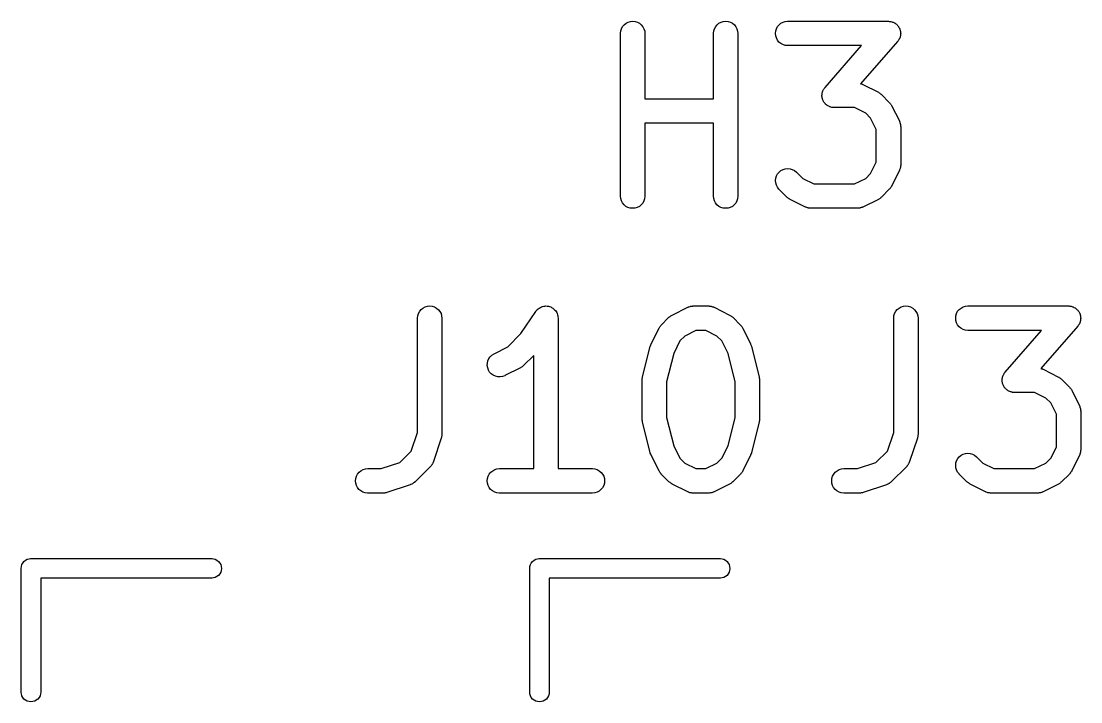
# Model space of a CAD drawing. Extents: x 116.8 to 159.2, y -137.5 to -92.6.
# Drawn here: x 152.33 to 158.84, y -107.41 to -103.23 of the extents above; entities that cross this region are included whole.
import ezdxf

# ---------------------------------------------------------------- set-up
doc = ezdxf.new("R2010")
doc.units = 0
doc.layers.add('BLACK', color=7, linetype='CONTINUOUS')

msp = doc.modelspace()

# ---------------------------------------------------------------- linework, layer by layer
at = {"layer": 'BLACK', "linetype": 'CONTINUOUS'}
for p, q in [((156.015, -103.287), (156.019, -103.273)), ((156.019, -103.273), (156.026, -103.26)), ((156.026, -103.26), (156.036, -103.249)), ((156.036, -103.249), (156.047, -103.24)), ((156.047, -103.24), (156.06, -103.233)), ((156.06, -103.233), (156.074, -103.229)), ((156.074, -103.229), (156.089, -103.227)), ((156.089, -103.227), (156.103, -103.229)), ((156.103, -103.229), (156.117, -103.233)), ((156.117, -103.233), (156.13, -103.24)), ((156.13, -103.24), (156.141, -103.25)), ((156.141, -103.25), (156.151, -103.261)), ((156.151, -103.261), (156.157, -103.274)), ((156.157, -103.274), (156.162, -103.288)), ((156.586, -103.287), (156.591, -103.273)), ((156.591, -103.273), (156.598, -103.26)), ((156.598, -103.26), (156.607, -103.249)), ((156.607, -103.249), (156.618, -103.24)), ((156.618, -103.24), (156.631, -103.233)), ((156.631, -103.233), (156.645, -103.229)), ((156.645, -103.229), (156.66, -103.227)), ((156.66, -103.227), (156.675, -103.229)), ((156.675, -103.229), (156.689, -103.233)), ((156.689, -103.233), (156.701, -103.24)), ((156.701, -103.24), (156.713, -103.25)), ((156.713, -103.25), (156.722, -103.261)), ((156.722, -103.261), (156.729, -103.274)), ((156.729, -103.274), (156.733, -103.288)), ((156.967, -103.287), (156.971, -103.273)), ((156.971, -103.273), (156.978, -103.26)), ((156.978, -103.26), (156.988, -103.249)), ((156.988, -103.249), (156.999, -103.24)), ((156.999, -103.24), (157.012, -103.233)), ((157.012, -103.233), (157.026, -103.229)), ((157.026, -103.229), (157.04, -103.227)), ((157.04, -103.227), (157.66, -103.227)), ((157.66, -103.227), (157.661, -103.227)), ((157.661, -103.227), (157.665, -103.228)), ((157.665, -103.228), (157.67, -103.228)), ((157.67, -103.228), (157.673, -103.229)), ((157.673, -103.229), (157.675, -103.229)), ((157.675, -103.229), (157.68, -103.23)), ((157.68, -103.23), (157.684, -103.232)), ((157.684, -103.232), (157.687, -103.233)), ((157.687, -103.233), (157.689, -103.233)), ((157.689, -103.233), (157.693, -103.236)), ((157.693, -103.236), (157.697, -103.238)), ((157.697, -103.238), (157.7, -103.239)), ((157.7, -103.239), (157.702, -103.24)), ((157.702, -103.24), (157.705, -103.244)), ((157.705, -103.244), (157.709, -103.246)), ((157.709, -103.246), (157.711, -103.248)), ((157.711, -103.248), (157.713, -103.25)), ((157.713, -103.25), (157.716, -103.254)), ((157.716, -103.254), (157.719, -103.257)), ((157.719, -103.257), (157.721, -103.259)), ((157.721, -103.259), (157.722, -103.261)), ((157.722, -103.261), (157.724, -103.265)), ((157.724, -103.265), (157.727, -103.269)), ((157.727, -103.269), (157.728, -103.272)), ((157.728, -103.272), (157.729, -103.274)), ((157.729, -103.274), (157.73, -103.279)), ((157.73, -103.279), (157.732, -103.283)), ((156.013, -103.301), (156.015, -103.287)), ((156.013, -103.302), (156.013, -103.301)), ((156.013, -104.302), (156.013, -103.302)), ((156.162, -103.288), (156.163, -103.302)), ((156.163, -103.302), (156.163, -103.704)), ((156.585, -103.301), (156.586, -103.287)), ((156.585, -103.302), (156.585, -103.301)), ((156.585, -103.704), (156.585, -103.302)), ((156.733, -103.288), (156.735, -103.302)), ((156.735, -103.302), (156.735, -104.302)), ((156.965, -103.302), (156.967, -103.287)), ((156.967, -103.316), (156.965, -103.302)), ((156.971, -103.33), (156.967, -103.316)), ((156.978, -103.343), (156.971, -103.33)), ((156.987, -103.355), (156.978, -103.343)), ((157.722, -103.344), (157.719, -103.348)), ((157.723, -103.342), (157.722, -103.344)), ((157.724, -103.34), (157.723, -103.342)), ((157.726, -103.336), (157.724, -103.34)), ((157.729, -103.331), (157.726, -103.336)), ((157.731, -103.327), (157.729, -103.329)), ((157.729, -103.329), (157.729, -103.331)), ((157.732, -103.322), (157.731, -103.327)), ((157.732, -103.283), (157.732, -103.286)), ((157.732, -103.286), (157.733, -103.288)), ((157.733, -103.317), (157.732, -103.322)), ((157.733, -103.288), (157.734, -103.293)), ((157.734, -103.312), (157.733, -103.315)), ((157.733, -103.315), (157.733, -103.317)), ((157.734, -103.293), (157.734, -103.298)), ((157.734, -103.298), (157.734, -103.3)), ((157.734, -103.3), (157.735, -103.303)), ((157.735, -103.303), (157.734, -103.308)), ((157.734, -103.308), (157.734, -103.312)), ((156.998, -103.364), (156.987, -103.355)), ((157.011, -103.371), (156.998, -103.364)), ((157.025, -103.376), (157.011, -103.371)), ((157.039, -103.377), (157.025, -103.376)), ((157.04, -103.377), (157.039, -103.377)), ((157.494, -103.377), (157.04, -103.377)), ((157.27, -103.634), (157.494, -103.377)), ((157.716, -103.352), (157.489, -103.611)), ((157.719, -103.348), (157.716, -103.352)), ((157.252, -103.671), (157.253, -103.668)), ((157.252, -103.673), (157.252, -103.671)), ((157.253, -103.668), (157.254, -103.664)), ((157.254, -103.664), (157.255, -103.659)), ((157.255, -103.659), (157.256, -103.657)), ((157.256, -103.657), (157.257, -103.654)), ((157.257, -103.654), (157.259, -103.65)), ((157.259, -103.65), (157.261, -103.646)), ((157.261, -103.646), (157.263, -103.644)), ((157.263, -103.644), (157.264, -103.641)), ((157.264, -103.641), (157.267, -103.638)), ((157.267, -103.638), (157.27, -103.634)), ((157.489, -103.611), (157.494, -103.613)), ((157.494, -103.613), (157.499, -103.614)), ((157.499, -103.614), (157.501, -103.615)), ((157.501, -103.615), (157.503, -103.616)), ((157.503, -103.616), (157.598, -103.664)), ((157.598, -103.664), (157.599, -103.664)), ((157.599, -103.664), (157.602, -103.667)), ((157.602, -103.667), (157.606, -103.669)), ((157.606, -103.669), (157.608, -103.671)), ((157.608, -103.671), (157.611, -103.672)), ((156.163, -103.704), (156.585, -103.704)), ((157.251, -103.683), (157.252, -103.678)), ((157.251, -103.685), (157.251, -103.683)), ((157.251, -103.688), (157.251, -103.685)), ((157.252, -103.693), (157.251, -103.688)), ((157.252, -103.678), (157.252, -103.673)), ((157.253, -103.697), (157.252, -103.693)), ((157.253, -103.7), (157.253, -103.697)), ((157.254, -103.703), (157.253, -103.7)), ((157.255, -103.707), (157.254, -103.703)), ((157.257, -103.711), (157.255, -103.707)), ((157.258, -103.714), (157.257, -103.711)), ((157.259, -103.716), (157.258, -103.714)), ((157.261, -103.72), (157.259, -103.716)), ((157.263, -103.724), (157.261, -103.72)), ((157.265, -103.726), (157.263, -103.724)), ((157.266, -103.729), (157.265, -103.726)), ((157.27, -103.732), (157.266, -103.729)), ((157.273, -103.736), (157.27, -103.732)), ((157.275, -103.737), (157.273, -103.736)), ((157.611, -103.672), (157.614, -103.675)), ((157.614, -103.675), (157.617, -103.678)), ((157.617, -103.678), (157.665, -103.726)), ((157.665, -103.726), (157.666, -103.726)), ((157.666, -103.726), (157.668, -103.73)), ((157.668, -103.73), (157.671, -103.733)), ((157.671, -103.733), (157.673, -103.735)), ((157.673, -103.735), (157.675, -103.738)), ((157.276, -103.739), (157.275, -103.737)), ((157.28, -103.742), (157.276, -103.739)), ((157.284, -103.745), (157.28, -103.742)), ((157.286, -103.746), (157.284, -103.745)), ((157.288, -103.748), (157.286, -103.746)), ((157.293, -103.75), (157.288, -103.748)), ((157.297, -103.752), (157.293, -103.75)), ((157.299, -103.753), (157.297, -103.752)), ((157.302, -103.754), (157.299, -103.753)), ((157.306, -103.755), (157.302, -103.754)), ((157.311, -103.757), (157.306, -103.755)), ((157.313, -103.757), (157.311, -103.757)), ((157.316, -103.758), (157.313, -103.757)), ((157.32, -103.758), (157.316, -103.758)), ((157.325, -103.758), (157.32, -103.758)), ((157.326, -103.758), (157.325, -103.758)), ((157.451, -103.758), (157.326, -103.758)), ((157.52, -103.793), (157.451, -103.758)), ((157.55, -103.823), (157.52, -103.793)), ((157.675, -103.738), (157.677, -103.741)), ((157.677, -103.741), (157.679, -103.745)), ((157.679, -103.745), (157.727, -103.84)), ((156.585, -103.854), (156.163, -103.854)), ((156.163, -103.854), (156.163, -104.302)), ((156.585, -104.302), (156.585, -103.854)), ((157.585, -103.892), (157.55, -103.823)), ((157.727, -103.84), (157.727, -103.841)), ((157.727, -103.841), (157.728, -103.843)), ((157.728, -103.843), (157.729, -103.845)), ((157.729, -103.845), (157.73, -103.85)), ((157.73, -103.85), (157.732, -103.855)), ((157.732, -103.855), (157.732, -103.857)), ((157.732, -103.857), (157.733, -103.859)), ((157.733, -103.859), (157.734, -103.864)), ((157.734, -103.864), (157.734, -103.869)), ((157.585, -104.094), (157.585, -103.892)), ((157.734, -103.869), (157.734, -103.872)), ((157.734, -103.872), (157.735, -103.874)), ((157.735, -103.874), (157.735, -104.112)), ((157.55, -104.163), (157.585, -104.094)), ((157.734, -104.117), (157.733, -104.122)), ((157.733, -104.122), (157.733, -104.127)), ((157.735, -104.113), (157.734, -104.115)), ((157.734, -104.115), (157.734, -104.117)), ((157.735, -104.112), (157.735, -104.113)), ((156.965, -104.206), (156.967, -104.192)), ((156.967, -104.192), (156.971, -104.178)), ((156.971, -104.178), (156.978, -104.165)), ((156.978, -104.165), (156.988, -104.154)), ((156.988, -104.154), (156.999, -104.145)), ((156.999, -104.145), (157.012, -104.138)), ((157.012, -104.138), (157.026, -104.134)), ((157.026, -104.134), (157.041, -104.132)), ((157.041, -104.132), (157.055, -104.134)), ((157.055, -104.134), (157.069, -104.138)), ((157.069, -104.138), (157.082, -104.145)), ((157.082, -104.145), (157.094, -104.154)), ((157.094, -104.154), (157.133, -104.193)), ((157.52, -104.193), (157.55, -104.163)), ((157.727, -104.145), (157.679, -104.241)), ((157.728, -104.141), (157.727, -104.143)), ((157.727, -104.143), (157.727, -104.145)), ((157.73, -104.137), (157.728, -104.141)), ((157.732, -104.132), (157.73, -104.137)), ((157.733, -104.127), (157.732, -104.13)), ((157.732, -104.13), (157.732, -104.132)), ((156.967, -104.221), (156.965, -104.206)), ((156.971, -104.235), (156.967, -104.221)), ((156.978, -104.248), (156.971, -104.235)), ((156.987, -104.259), (156.978, -104.248)), ((157.133, -104.193), (157.201, -104.227)), ((157.201, -104.227), (157.451, -104.227)), ((157.451, -104.227), (157.52, -104.193)), ((157.668, -104.257), (157.665, -104.26)), ((157.671, -104.254), (157.668, -104.257)), ((157.672, -104.251), (157.671, -104.254)), ((157.674, -104.249), (157.672, -104.251)), ((157.676, -104.245), (157.674, -104.249)), ((157.679, -104.242), (157.676, -104.245)), ((157.679, -104.241), (157.679, -104.242)), ((156.015, -104.317), (156.013, -104.302)), ((156.019, -104.331), (156.015, -104.317)), ((156.161, -104.318), (156.157, -104.332)), ((156.163, -104.303), (156.161, -104.318)), ((156.163, -104.302), (156.163, -104.303)), ((156.586, -104.317), (156.585, -104.302)), ((156.59, -104.331), (156.586, -104.317)), ((156.733, -104.318), (156.728, -104.332)), ((156.735, -104.303), (156.733, -104.318)), ((156.735, -104.302), (156.735, -104.303)), ((156.987, -104.26), (156.987, -104.259)), ((157.035, -104.308), (156.987, -104.26)), ((157.038, -104.31), (157.035, -104.308)), ((157.041, -104.313), (157.038, -104.31)), ((157.044, -104.315), (157.041, -104.313)), ((157.046, -104.317), (157.044, -104.315)), ((157.05, -104.319), (157.046, -104.317)), ((157.054, -104.321), (157.05, -104.319)), ((157.055, -104.322), (157.054, -104.321)), ((157.15, -104.369), (157.055, -104.322)), ((157.598, -104.322), (157.503, -104.369)), ((157.601, -104.32), (157.598, -104.322)), ((157.605, -104.318), (157.601, -104.32)), ((157.608, -104.316), (157.605, -104.318)), ((157.61, -104.314), (157.608, -104.316)), ((157.613, -104.311), (157.61, -104.314)), ((157.617, -104.309), (157.613, -104.311)), ((157.665, -104.26), (157.617, -104.308)), ((157.617, -104.308), (157.617, -104.309)), ((156.026, -104.344), (156.019, -104.331)), ((156.035, -104.355), (156.026, -104.344)), ((156.046, -104.365), (156.035, -104.355)), ((156.059, -104.372), (156.046, -104.365)), ((156.073, -104.376), (156.059, -104.372)), ((156.088, -104.377), (156.073, -104.376)), ((156.102, -104.376), (156.088, -104.377)), ((156.116, -104.372), (156.102, -104.376)), ((156.129, -104.365), (156.116, -104.372)), ((156.141, -104.356), (156.129, -104.365)), ((156.15, -104.345), (156.141, -104.356)), ((156.157, -104.332), (156.15, -104.345)), ((156.597, -104.344), (156.59, -104.331)), ((156.606, -104.355), (156.597, -104.344)), ((156.618, -104.365), (156.606, -104.355)), ((156.63, -104.372), (156.618, -104.365)), ((156.644, -104.376), (156.63, -104.372)), ((156.659, -104.377), (156.644, -104.376)), ((156.674, -104.376), (156.659, -104.377)), ((156.688, -104.372), (156.674, -104.376)), ((156.701, -104.365), (156.688, -104.372)), ((156.712, -104.356), (156.701, -104.365)), ((156.721, -104.345), (156.712, -104.356)), ((156.728, -104.332), (156.721, -104.345)), ((157.152, -104.37), (157.15, -104.369)), ((157.154, -104.371), (157.152, -104.37)), ((157.159, -104.373), (157.154, -104.371)), ((157.163, -104.375), (157.159, -104.373)), ((157.166, -104.375), (157.163, -104.375)), ((157.168, -104.376), (157.166, -104.375)), ((157.173, -104.376), (157.168, -104.376)), ((157.178, -104.377), (157.173, -104.376)), ((157.18, -104.377), (157.178, -104.377)), ((157.182, -104.377), (157.18, -104.377)), ((157.183, -104.377), (157.182, -104.377)), ((157.469, -104.377), (157.183, -104.377)), ((157.471, -104.377), (157.469, -104.377)), ((157.473, -104.377), (157.471, -104.377)), ((157.479, -104.376), (157.473, -104.377)), ((157.484, -104.376), (157.479, -104.376)), ((157.486, -104.375), (157.484, -104.376)), ((157.488, -104.375), (157.486, -104.375)), ((157.493, -104.373), (157.488, -104.375)), ((157.498, -104.372), (157.493, -104.373)), ((157.5, -104.371), (157.498, -104.372)), ((157.502, -104.37), (157.5, -104.371)), ((157.503, -104.369), (157.502, -104.37)), ((154.765, -105.051), (154.767, -105.037)), ((154.767, -105.037), (154.772, -105.023)), ((154.772, -105.023), (154.779, -105.01)), ((154.779, -105.01), (154.788, -104.999)), ((154.788, -104.999), (154.799, -104.99)), ((154.799, -104.99), (154.812, -104.983)), ((154.812, -104.983), (154.826, -104.979)), ((154.826, -104.979), (154.841, -104.977)), ((154.841, -104.977), (154.856, -104.979)), ((154.856, -104.979), (154.87, -104.983)), ((154.87, -104.983), (154.882, -104.99)), ((154.882, -104.99), (154.894, -105)), ((154.894, -105), (154.903, -105.011)), ((154.903, -105.011), (154.91, -105.024)), ((154.91, -105.024), (154.914, -105.038)), ((154.914, -105.038), (154.915, -105.052)), ((155.401, -105.147), (155.492, -105.011)), ((155.492, -105.011), (155.493, -105.01)), ((155.493, -105.01), (155.498, -105.004)), ((155.493, -105.01), (155.493, -105.01)), ((155.493, -105.01), (155.493, -105.01)), ((155.493, -105.01), (155.493, -105.01)), ((155.498, -105.004), (155.502, -104.999)), ((155.502, -104.999), (155.508, -104.994)), ((155.502, -104.999), (155.502, -104.999)), ((155.502, -104.999), (155.502, -104.999)), ((155.508, -104.994), (155.514, -104.99)), ((155.514, -104.99), (155.521, -104.986)), ((155.514, -104.99), (155.514, -104.99)), ((155.514, -104.99), (155.514, -104.99)), ((155.521, -104.986), (155.527, -104.983)), ((155.527, -104.983), (155.534, -104.981)), ((155.527, -104.983), (155.527, -104.983)), ((155.527, -104.983), (155.527, -104.983)), ((155.534, -104.981), (155.541, -104.979)), ((155.541, -104.979), (155.548, -104.978)), ((155.541, -104.979), (155.541, -104.979)), ((155.541, -104.979), (155.541, -104.979)), ((155.548, -104.978), (155.555, -104.977)), ((155.555, -104.977), (155.555, -104.977)), ((155.555, -104.977), (155.563, -104.978)), ((155.555, -104.977), (155.555, -104.977)), ((155.563, -104.978), (155.57, -104.979)), ((155.57, -104.979), (155.57, -104.979)), ((155.57, -104.979), (155.57, -104.979)), ((155.57, -104.979), (155.577, -104.981)), ((155.577, -104.981), (155.584, -104.983)), ((155.584, -104.983), (155.584, -104.983)), ((155.584, -104.983), (155.584, -104.983)), ((155.584, -104.983), (155.59, -104.987)), ((155.59, -104.987), (155.597, -104.99)), ((155.597, -104.99), (155.597, -104.99)), ((155.597, -104.99), (155.597, -104.99)), ((155.597, -104.99), (155.602, -104.995)), ((155.602, -104.995), (155.608, -105)), ((155.608, -105), (155.608, -105)), ((155.608, -105), (155.608, -105)), ((155.608, -105), (155.613, -105.006)), ((155.613, -105.006), (155.617, -105.011)), ((155.617, -105.011), (155.617, -105.011)), ((155.617, -105.011), (155.617, -105.011)), ((155.617, -105.011), (155.621, -105.018)), ((155.621, -105.018), (155.624, -105.024)), ((155.624, -105.024), (155.624, -105.024)), ((155.624, -105.024), (155.624, -105.024)), ((155.624, -105.024), (155.626, -105.031)), ((155.626, -105.031), (155.628, -105.038)), ((155.628, -105.038), (155.628, -105.038)), ((155.628, -105.038), (155.628, -105.038)), ((155.628, -105.038), (155.629, -105.045)), ((156.321, -105.039), (156.323, -105.037)), ((156.323, -105.037), (156.327, -105.035)), ((156.327, -105.035), (156.331, -105.033)), ((156.331, -105.033), (156.426, -104.985)), ((156.426, -104.985), (156.427, -104.985)), ((156.427, -104.985), (156.429, -104.984)), ((156.429, -104.984), (156.431, -104.983)), ((156.431, -104.983), (156.436, -104.982)), ((156.436, -104.982), (156.441, -104.98)), ((156.441, -104.98), (156.443, -104.979)), ((156.443, -104.979), (156.445, -104.979)), ((156.445, -104.979), (156.45, -104.978)), ((156.45, -104.978), (156.455, -104.978)), ((156.455, -104.978), (156.457, -104.978)), ((156.457, -104.978), (156.46, -104.977)), ((156.46, -104.977), (156.555, -104.977)), ((156.555, -104.977), (156.556, -104.977)), ((156.556, -104.977), (156.558, -104.978)), ((156.558, -104.978), (156.56, -104.978)), ((156.56, -104.978), (156.565, -104.978)), ((156.565, -104.978), (156.57, -104.979)), ((156.57, -104.979), (156.572, -104.98)), ((156.572, -104.98), (156.575, -104.98)), ((156.575, -104.98), (156.579, -104.982)), ((156.579, -104.982), (156.584, -104.983)), ((156.584, -104.983), (156.586, -104.985)), ((156.586, -104.985), (156.588, -104.985)), ((156.588, -104.985), (156.684, -105.033)), ((156.684, -105.033), (156.684, -105.033)), ((156.684, -105.033), (156.688, -105.036)), ((156.688, -105.036), (156.692, -105.038)), ((156.692, -105.038), (156.694, -105.04)), ((157.692, -105.051), (157.693, -105.037)), ((157.693, -105.037), (157.698, -105.023)), ((157.698, -105.023), (157.705, -105.01)), ((157.705, -105.01), (157.714, -104.999)), ((157.714, -104.999), (157.726, -104.99)), ((157.726, -104.99), (157.739, -104.983)), ((157.739, -104.983), (157.753, -104.979)), ((157.753, -104.979), (157.767, -104.977)), ((157.767, -104.977), (157.782, -104.979)), ((157.782, -104.979), (157.796, -104.983)), ((157.796, -104.983), (157.809, -104.99)), ((157.809, -104.99), (157.82, -105)), ((157.82, -105), (157.829, -105.011)), ((157.829, -105.011), (157.836, -105.024)), ((157.836, -105.024), (157.84, -105.038)), ((157.84, -105.038), (157.842, -105.052)), ((158.073, -105.052), (158.074, -105.037)), ((158.074, -105.037), (158.078, -105.023)), ((158.078, -105.023), (158.085, -105.01)), ((158.085, -105.01), (158.095, -104.999)), ((158.095, -104.999), (158.106, -104.99)), ((158.106, -104.99), (158.119, -104.983)), ((158.119, -104.983), (158.133, -104.979)), ((158.133, -104.979), (158.148, -104.977)), ((158.148, -104.977), (158.767, -104.977)), ((158.767, -104.977), (158.768, -104.977)), ((158.768, -104.977), (158.772, -104.978)), ((158.772, -104.978), (158.777, -104.978)), ((158.777, -104.978), (158.78, -104.979)), ((158.78, -104.979), (158.782, -104.979)), ((158.782, -104.979), (158.787, -104.98)), ((158.787, -104.98), (158.791, -104.982)), ((158.791, -104.982), (158.794, -104.983)), ((158.794, -104.983), (158.796, -104.983)), ((158.796, -104.983), (158.8, -104.986)), ((158.8, -104.986), (158.805, -104.988)), ((158.805, -104.988), (158.807, -104.989)), ((158.807, -104.989), (158.809, -104.99)), ((158.809, -104.99), (158.813, -104.994)), ((158.813, -104.994), (158.816, -104.996)), ((158.816, -104.996), (158.818, -104.998)), ((158.818, -104.998), (158.82, -105)), ((158.82, -105), (158.823, -105.004)), ((158.823, -105.004), (158.826, -105.007)), ((158.826, -105.007), (158.828, -105.009)), ((158.828, -105.009), (158.829, -105.011)), ((158.829, -105.011), (158.832, -105.015)), ((158.832, -105.015), (158.834, -105.019)), ((158.834, -105.019), (158.835, -105.022)), ((158.835, -105.022), (158.836, -105.024)), ((158.836, -105.024), (158.838, -105.029)), ((158.838, -105.029), (158.839, -105.033)), ((158.839, -105.033), (158.84, -105.036)), ((158.84, -105.036), (158.84, -105.038)), ((158.84, -105.038), (158.841, -105.043)), ((154.765, -105.052), (154.765, -105.051)), ((154.765, -105.754), (154.765, -105.052)), ((154.915, -105.052), (154.915, -105.767)), ((155.629, -105.045), (155.63, -105.052)), ((155.63, -105.052), (155.63, -105.977)), ((156.254, -105.106), (156.256, -105.103)), ((156.256, -105.103), (156.258, -105.101)), ((156.258, -105.101), (156.261, -105.098)), ((156.261, -105.098), (156.264, -105.095)), ((156.264, -105.095), (156.311, -105.047)), ((156.311, -105.047), (156.312, -105.046)), ((156.312, -105.046), (156.315, -105.044)), ((156.315, -105.044), (156.318, -105.041)), ((156.318, -105.041), (156.321, -105.039)), ((156.694, -105.04), (156.697, -105.041)), ((156.697, -105.041), (156.7, -105.044)), ((156.7, -105.044), (156.703, -105.047)), ((156.703, -105.047), (156.751, -105.095)), ((156.751, -105.095), (156.751, -105.095)), ((156.751, -105.095), (156.754, -105.099)), ((156.754, -105.099), (156.757, -105.102)), ((156.757, -105.102), (156.759, -105.104)), ((157.692, -105.052), (157.692, -105.051)), ((157.692, -105.754), (157.692, -105.052)), ((157.842, -105.052), (157.842, -105.767)), ((158.074, -105.066), (158.073, -105.052)), ((158.078, -105.08), (158.074, -105.066)), ((158.085, -105.093), (158.078, -105.08)), ((158.094, -105.105), (158.085, -105.093)), ((158.823, -105.102), (158.596, -105.361)), ((158.826, -105.098), (158.823, -105.102)), ((158.829, -105.094), (158.826, -105.098)), ((158.83, -105.092), (158.829, -105.094)), ((158.832, -105.09), (158.83, -105.092)), ((158.834, -105.086), (158.832, -105.09)), ((158.836, -105.081), (158.834, -105.086)), ((158.837, -105.079), (158.836, -105.081)), ((158.838, -105.077), (158.837, -105.079)), ((158.839, -105.072), (158.838, -105.077)), ((158.84, -105.067), (158.839, -105.072)), ((158.841, -105.062), (158.84, -105.065)), ((158.84, -105.065), (158.84, -105.067)), ((158.841, -105.043), (158.842, -105.048)), ((158.842, -105.048), (158.841, -105.05)), ((158.841, -105.05), (158.842, -105.053)), ((158.842, -105.053), (158.841, -105.058)), ((158.841, -105.058), (158.841, -105.062)), ((155.32, -105.229), (155.401, -105.147)), ((156.202, -105.209), (156.25, -105.114)), ((156.25, -105.113), (156.252, -105.11)), ((156.25, -105.114), (156.25, -105.113)), ((156.252, -105.11), (156.254, -105.106)), ((156.409, -105.162), (156.378, -105.192)), ((156.477, -105.127), (156.409, -105.162)), ((156.537, -105.127), (156.477, -105.127)), ((156.606, -105.162), (156.537, -105.127)), ((156.636, -105.192), (156.606, -105.162)), ((156.759, -105.104), (156.761, -105.107)), ((156.761, -105.107), (156.762, -105.111)), ((156.762, -105.111), (156.765, -105.114)), ((156.765, -105.114), (156.812, -105.209)), ((158.105, -105.114), (158.094, -105.105)), ((158.118, -105.121), (158.105, -105.114)), ((158.132, -105.126), (158.118, -105.121)), ((158.147, -105.127), (158.132, -105.126)), ((158.148, -105.127), (158.147, -105.127)), ((158.601, -105.127), (158.148, -105.127)), ((158.377, -105.384), (158.601, -105.127)), ((155.236, -105.271), (155.32, -105.229)), ((156.149, -105.415), (156.196, -105.225)), ((156.196, -105.225), (156.197, -105.224)), ((156.197, -105.223), (156.199, -105.216)), ((156.197, -105.224), (156.197, -105.223)), ((156.197, -105.223), (156.197, -105.223)), ((156.199, -105.216), (156.202, -105.21)), ((156.202, -105.21), (156.202, -105.209)), ((156.202, -105.21), (156.202, -105.21)), ((156.378, -105.192), (156.34, -105.269)), ((156.674, -105.269), (156.636, -105.192)), ((156.812, -105.209), (156.813, -105.21)), ((156.813, -105.21), (156.813, -105.211)), ((156.813, -105.211), (156.813, -105.211)), ((156.813, -105.211), (156.815, -105.217)), ((156.815, -105.217), (156.818, -105.224)), ((156.818, -105.224), (156.818, -105.224)), ((156.818, -105.224), (156.818, -105.225)), ((156.818, -105.225), (156.866, -105.415)), ((155.204, -105.301), (155.212, -105.289)), ((155.212, -105.289), (155.223, -105.279)), ((155.223, -105.279), (155.236, -105.271)), ((155.48, -105.281), (155.417, -105.344)), ((155.48, -105.977), (155.48, -105.281)), ((156.34, -105.269), (156.296, -105.443)), ((156.718, -105.443), (156.674, -105.269)), ((155.194, -105.343), (155.195, -105.328)), ((155.197, -105.357), (155.194, -105.343)), ((155.195, -105.328), (155.198, -105.314)), ((155.202, -105.371), (155.197, -105.357)), ((155.198, -105.314), (155.204, -105.301)), ((155.398, -105.358), (155.303, -105.405)), ((155.401, -105.355), (155.398, -105.358)), ((155.405, -105.353), (155.401, -105.355)), ((155.408, -105.351), (155.405, -105.353)), ((155.41, -105.35), (155.408, -105.351)), ((155.413, -105.347), (155.41, -105.35)), ((155.417, -105.344), (155.413, -105.347)), ((155.417, -105.344), (155.417, -105.344)), ((158.596, -105.361), (158.601, -105.363)), ((158.601, -105.363), (158.606, -105.364)), ((158.606, -105.364), (158.608, -105.365)), ((155.209, -105.384), (155.202, -105.371)), ((155.219, -105.394), (155.209, -105.384)), ((155.231, -105.403), (155.219, -105.394)), ((155.245, -105.409), (155.231, -105.403)), ((155.259, -105.412), (155.245, -105.409)), ((155.273, -105.413), (155.259, -105.412)), ((155.288, -105.411), (155.273, -105.413)), ((155.302, -105.406), (155.288, -105.411)), ((155.303, -105.405), (155.302, -105.406)), ((156.147, -105.424), (156.148, -105.418)), ((156.147, -105.43), (156.147, -105.424)), ((156.148, -105.416), (156.149, -105.415)), ((156.148, -105.418), (156.148, -105.416)), ((156.866, -105.415), (156.866, -105.416)), ((156.866, -105.416), (156.866, -105.417)), ((156.866, -105.417), (156.866, -105.419)), ((156.866, -105.419), (156.867, -105.425)), ((156.867, -105.425), (156.868, -105.431)), ((158.358, -105.433), (158.359, -105.428)), ((158.359, -105.423), (158.36, -105.421)), ((158.359, -105.428), (158.359, -105.423)), ((158.36, -105.418), (158.361, -105.414)), ((158.36, -105.421), (158.36, -105.418)), ((158.361, -105.414), (158.362, -105.409)), ((158.362, -105.409), (158.363, -105.407)), ((158.363, -105.407), (158.364, -105.404)), ((158.364, -105.404), (158.366, -105.4)), ((158.366, -105.4), (158.368, -105.396)), ((158.368, -105.396), (158.37, -105.394)), ((158.37, -105.394), (158.371, -105.391)), ((158.371, -105.391), (158.374, -105.388)), ((158.374, -105.388), (158.377, -105.384)), ((158.608, -105.365), (158.61, -105.366)), ((158.61, -105.366), (158.705, -105.414)), ((158.705, -105.414), (158.706, -105.414)), ((158.706, -105.414), (158.709, -105.417)), ((158.709, -105.417), (158.713, -105.419)), ((158.713, -105.419), (158.716, -105.421)), ((158.716, -105.421), (158.718, -105.422)), ((158.718, -105.422), (158.721, -105.425)), ((158.721, -105.425), (158.724, -105.428)), ((158.724, -105.428), (158.772, -105.476)), ((156.146, -105.432), (156.147, -105.431)), ((156.146, -105.433), (156.146, -105.432)), ((156.146, -105.671), (156.146, -105.433)), ((156.147, -105.431), (156.147, -105.43)), ((156.296, -105.443), (156.296, -105.662)), ((156.718, -105.662), (156.718, -105.443)), ((156.868, -105.431), (156.868, -105.432)), ((156.868, -105.432), (156.868, -105.433)), ((156.868, -105.433), (156.868, -105.671)), ((158.359, -105.435), (158.358, -105.433)), ((158.358, -105.438), (158.359, -105.435)), ((158.359, -105.443), (158.358, -105.438)), ((158.36, -105.447), (158.359, -105.443)), ((158.36, -105.45), (158.36, -105.447)), ((158.361, -105.453), (158.36, -105.45)), ((158.362, -105.457), (158.361, -105.453)), ((158.364, -105.461), (158.362, -105.457)), ((158.365, -105.464), (158.364, -105.461)), ((158.366, -105.466), (158.365, -105.464)), ((158.368, -105.47), (158.366, -105.466)), ((158.371, -105.474), (158.368, -105.47)), ((158.372, -105.476), (158.371, -105.474)), ((158.374, -105.479), (158.372, -105.476)), ((158.377, -105.482), (158.374, -105.479)), ((158.38, -105.486), (158.377, -105.482)), ((158.382, -105.487), (158.38, -105.486)), ((158.384, -105.489), (158.382, -105.487)), ((158.387, -105.492), (158.384, -105.489)), ((158.391, -105.495), (158.387, -105.492)), ((158.772, -105.476), (158.773, -105.476)), ((158.773, -105.476), (158.775, -105.48)), ((158.775, -105.48), (158.778, -105.483)), ((158.778, -105.483), (158.78, -105.485)), ((158.78, -105.485), (158.782, -105.488)), ((158.782, -105.488), (158.784, -105.491)), ((158.784, -105.491), (158.786, -105.495)), ((158.393, -105.496), (158.391, -105.495)), ((158.395, -105.498), (158.393, -105.496)), ((158.4, -105.5), (158.395, -105.498)), ((158.404, -105.502), (158.4, -105.5)), ((158.406, -105.503), (158.404, -105.502)), ((158.409, -105.504), (158.406, -105.503)), ((158.413, -105.505), (158.409, -105.504)), ((158.418, -105.507), (158.413, -105.505)), ((158.42, -105.507), (158.418, -105.507)), ((158.423, -105.508), (158.42, -105.507)), ((158.428, -105.508), (158.423, -105.508)), ((158.432, -105.508), (158.428, -105.508)), ((158.433, -105.508), (158.432, -105.508)), ((158.558, -105.508), (158.433, -105.508)), ((158.627, -105.543), (158.558, -105.508)), ((158.657, -105.573), (158.627, -105.543)), ((158.786, -105.495), (158.834, -105.59)), ((158.692, -105.642), (158.657, -105.573)), ((158.834, -105.59), (158.834, -105.591)), ((158.834, -105.591), (158.835, -105.593)), ((158.835, -105.593), (158.836, -105.595)), ((158.836, -105.595), (158.837, -105.6)), ((158.837, -105.6), (158.839, -105.605)), ((158.839, -105.605), (158.84, -105.607)), ((158.84, -105.607), (158.84, -105.609)), ((158.84, -105.609), (158.841, -105.614)), ((158.841, -105.614), (158.842, -105.619)), ((158.842, -105.619), (158.841, -105.622)), ((158.841, -105.622), (158.842, -105.624)), ((158.842, -105.624), (158.842, -105.862)), ((156.147, -105.673), (156.146, -105.671)), ((156.146, -105.674), (156.147, -105.673)), ((156.147, -105.68), (156.146, -105.674)), ((156.148, -105.686), (156.147, -105.68)), ((156.148, -105.687), (156.148, -105.686)), ((156.148, -105.689), (156.148, -105.687)), ((156.149, -105.69), (156.148, -105.689)), ((156.296, -105.662), (156.34, -105.836)), ((156.674, -105.836), (156.718, -105.662)), ((156.867, -105.681), (156.866, -105.687)), ((156.866, -105.687), (156.866, -105.688)), ((156.866, -105.688), (156.866, -105.69)), ((156.868, -105.675), (156.867, -105.681)), ((156.868, -105.671), (156.868, -105.672)), ((156.868, -105.672), (156.868, -105.674)), ((156.868, -105.674), (156.868, -105.675)), ((158.692, -105.844), (158.692, -105.642)), ((154.727, -105.869), (154.765, -105.754)), ((156.196, -105.88), (156.149, -105.69)), ((156.866, -105.69), (156.818, -105.88)), ((157.653, -105.869), (157.692, -105.754)), ((154.912, -105.79), (154.864, -105.933)), ((154.913, -105.786), (154.912, -105.79)), ((154.914, -105.782), (154.913, -105.786)), ((154.915, -105.776), (154.914, -105.779)), ((154.914, -105.779), (154.914, -105.782)), ((154.915, -105.767), (154.915, -105.768)), ((154.915, -105.768), (154.915, -105.772)), ((154.915, -105.772), (154.915, -105.776)), ((157.838, -105.79), (157.79, -105.933)), ((157.839, -105.786), (157.838, -105.79)), ((157.84, -105.782), (157.839, -105.786)), ((157.841, -105.776), (157.84, -105.779)), ((157.84, -105.779), (157.84, -105.782)), ((157.842, -105.768), (157.841, -105.772)), ((157.841, -105.772), (157.841, -105.776)), ((157.842, -105.767), (157.842, -105.768)), ((154.657, -105.939), (154.727, -105.869)), ((156.196, -105.881), (156.196, -105.88)), ((156.196, -105.88), (156.196, -105.88)), ((156.199, -105.887), (156.196, -105.881)), ((156.34, -105.836), (156.378, -105.913)), ((156.636, -105.913), (156.674, -105.836)), ((156.818, -105.882), (156.815, -105.888)), ((156.818, -105.88), (156.818, -105.881)), ((156.818, -105.881), (156.818, -105.881)), ((156.818, -105.881), (156.818, -105.882)), ((157.583, -105.939), (157.653, -105.869)), ((158.119, -105.888), (158.133, -105.884)), ((158.133, -105.884), (158.148, -105.882)), ((158.148, -105.882), (158.162, -105.884)), ((158.162, -105.884), (158.176, -105.888)), ((158.657, -105.913), (158.692, -105.844)), ((158.839, -105.882), (158.837, -105.887)), ((158.84, -105.877), (158.839, -105.88)), ((158.839, -105.88), (158.839, -105.882)), ((158.841, -105.872), (158.84, -105.877)), ((158.842, -105.863), (158.841, -105.865)), ((158.841, -105.865), (158.841, -105.867)), ((158.841, -105.867), (158.841, -105.872)), ((158.842, -105.862), (158.842, -105.863)), ((154.543, -105.977), (154.657, -105.939)), ((154.856, -105.949), (154.855, -105.951)), ((154.858, -105.948), (154.856, -105.949)), ((154.86, -105.943), (154.858, -105.948)), ((154.862, -105.938), (154.86, -105.943)), ((154.863, -105.936), (154.862, -105.938)), ((154.864, -105.934), (154.863, -105.936)), ((154.864, -105.933), (154.864, -105.934)), ((156.201, -105.894), (156.199, -105.887)), ((156.202, -105.895), (156.201, -105.894)), ((156.201, -105.894), (156.201, -105.894)), ((156.25, -105.991), (156.202, -105.895)), ((156.202, -105.895), (156.202, -105.895)), ((156.378, -105.913), (156.409, -105.943)), ((156.409, -105.943), (156.477, -105.977)), ((156.537, -105.977), (156.606, -105.943)), ((156.606, -105.943), (156.636, -105.913)), ((156.812, -105.895), (156.765, -105.991)), ((156.813, -105.895), (156.812, -105.895)), ((156.812, -105.895), (156.812, -105.895)), ((156.815, -105.888), (156.813, -105.895)), ((157.469, -105.977), (157.583, -105.939)), ((157.782, -105.949), (157.781, -105.951)), ((157.784, -105.948), (157.782, -105.949)), ((157.786, -105.943), (157.784, -105.948)), ((157.788, -105.938), (157.786, -105.943)), ((157.789, -105.936), (157.788, -105.938)), ((157.79, -105.934), (157.789, -105.936)), ((157.79, -105.933), (157.79, -105.934)), ((158.073, -105.956), (158.074, -105.942)), ((158.074, -105.942), (158.079, -105.928)), ((158.079, -105.928), (158.086, -105.915)), ((158.086, -105.915), (158.095, -105.904)), ((158.095, -105.904), (158.106, -105.895)), ((158.106, -105.895), (158.119, -105.888)), ((158.176, -105.888), (158.189, -105.895)), ((158.189, -105.895), (158.201, -105.904)), ((158.201, -105.904), (158.24, -105.943)), ((158.24, -105.943), (158.308, -105.977)), ((158.558, -105.977), (158.627, -105.943)), ((158.627, -105.943), (158.657, -105.913)), ((158.834, -105.895), (158.786, -105.991)), ((158.835, -105.893), (158.834, -105.895)), ((158.836, -105.891), (158.835, -105.893)), ((158.837, -105.887), (158.836, -105.891)), ((154.39, -106.023), (154.397, -106.01)), ((154.397, -106.01), (154.407, -105.999)), ((154.407, -105.999), (154.418, -105.99)), ((154.418, -105.99), (154.431, -105.983)), ((154.431, -105.983), (154.445, -105.979)), ((154.445, -105.979), (154.46, -105.977)), ((154.46, -105.977), (154.543, -105.977)), ((154.846, -105.963), (154.751, -106.058)), ((154.847, -105.961), (154.846, -105.963)), ((154.849, -105.959), (154.847, -105.961)), ((154.852, -105.955), (154.849, -105.959)), ((154.855, -105.951), (154.852, -105.955)), ((155.2, -106.023), (155.207, -106.01)), ((155.207, -106.01), (155.216, -105.999)), ((155.216, -105.999), (155.228, -105.99)), ((155.228, -105.99), (155.24, -105.983)), ((155.24, -105.983), (155.254, -105.979)), ((155.254, -105.979), (155.269, -105.977)), ((155.269, -105.977), (155.48, -105.977)), ((155.63, -105.977), (155.84, -105.977)), ((155.84, -105.977), (155.842, -105.977)), ((155.842, -105.977), (155.856, -105.979)), ((155.856, -105.979), (155.87, -105.983)), ((155.87, -105.983), (155.883, -105.99)), ((155.883, -105.99), (155.894, -106)), ((155.894, -106), (155.903, -106.011)), ((155.903, -106.011), (155.91, -106.024)), ((156.252, -105.994), (156.25, -105.991)), ((156.254, -105.998), (156.252, -105.994)), ((156.256, -106), (156.254, -105.998)), ((156.257, -106.003), (156.256, -106)), ((156.26, -106.006), (156.257, -106.003)), ((156.263, -106.009), (156.26, -106.006)), ((156.264, -106.01), (156.263, -106.009)), ((156.311, -106.058), (156.264, -106.01)), ((156.477, -105.977), (156.537, -105.977)), ((156.751, -106.01), (156.703, -106.058)), ((156.753, -106.007), (156.751, -106.01)), ((156.756, -106.004), (156.753, -106.007)), ((156.758, -106.001), (156.756, -106.004)), ((156.76, -105.999), (156.758, -106.001)), ((156.762, -105.995), (156.76, -105.999)), ((156.764, -105.992), (156.762, -105.995)), ((156.765, -105.991), (156.764, -105.992)), ((157.317, -106.023), (157.324, -106.01)), ((157.324, -106.01), (157.333, -105.999)), ((157.333, -105.999), (157.344, -105.99)), ((157.344, -105.99), (157.357, -105.983)), ((157.357, -105.983), (157.371, -105.979)), ((157.371, -105.979), (157.386, -105.977)), ((157.386, -105.977), (157.469, -105.977)), ((157.772, -105.963), (157.677, -106.058)), ((157.773, -105.961), (157.772, -105.963)), ((157.775, -105.959), (157.773, -105.961)), ((157.778, -105.955), (157.775, -105.959)), ((157.781, -105.951), (157.778, -105.955)), ((158.074, -105.971), (158.073, -105.956)), ((158.078, -105.985), (158.074, -105.971)), ((158.085, -105.998), (158.078, -105.985)), ((158.094, -106.009), (158.085, -105.998)), ((158.095, -106.01), (158.094, -106.009)), ((158.142, -106.058), (158.095, -106.01)), ((158.308, -105.977), (158.558, -105.977)), ((158.772, -106.01), (158.724, -106.058)), ((158.775, -106.007), (158.772, -106.01)), ((158.778, -106.004), (158.775, -106.007)), ((158.779, -106.001), (158.778, -106.004)), ((158.781, -105.999), (158.779, -106.001)), ((158.783, -105.995), (158.781, -105.999)), ((158.786, -105.992), (158.783, -105.995)), ((158.786, -105.991), (158.786, -105.992)), ((154.385, -106.052), (154.386, -106.037)), ((154.386, -106.066), (154.385, -106.052)), ((154.386, -106.037), (154.39, -106.023)), ((154.39, -106.08), (154.386, -106.066)), ((154.397, -106.093), (154.39, -106.08)), ((154.721, -106.076), (154.578, -106.124)), ((154.723, -106.075), (154.721, -106.076)), ((154.725, -106.074), (154.723, -106.075)), ((154.73, -106.072), (154.725, -106.074)), ((154.735, -106.07), (154.73, -106.072)), ((154.737, -106.069), (154.735, -106.07)), ((154.738, -106.068), (154.737, -106.069)), ((154.742, -106.064), (154.738, -106.068)), ((154.747, -106.062), (154.742, -106.064)), ((154.748, -106.06), (154.747, -106.062)), ((154.75, -106.059), (154.748, -106.06)), ((154.751, -106.058), (154.75, -106.059)), ((155.194, -106.052), (155.196, -106.037)), ((155.195, -106.066), (155.194, -106.052)), ((155.2, -106.08), (155.195, -106.066)), ((155.196, -106.037), (155.2, -106.023)), ((155.206, -106.093), (155.2, -106.08)), ((155.91, -106.024), (155.914, -106.038)), ((155.914, -106.067), (155.91, -106.081)), ((155.914, -106.038), (155.915, -106.053)), ((155.915, -106.053), (155.914, -106.067)), ((156.315, -106.06), (156.311, -106.058)), ((156.318, -106.063), (156.315, -106.06)), ((156.32, -106.065), (156.318, -106.063)), ((156.323, -106.067), (156.32, -106.065)), ((156.326, -106.069), (156.323, -106.067)), ((156.33, -106.071), (156.326, -106.069)), ((156.331, -106.072), (156.33, -106.071)), ((156.426, -106.119), (156.331, -106.072)), ((156.684, -106.072), (156.588, -106.119)), ((156.687, -106.07), (156.684, -106.072)), ((156.691, -106.068), (156.687, -106.07)), ((156.693, -106.066), (156.691, -106.068)), ((156.696, -106.064), (156.693, -106.066)), ((156.699, -106.061), (156.696, -106.064)), ((156.702, -106.059), (156.699, -106.061)), ((156.703, -106.058), (156.702, -106.059)), ((157.311, -106.052), (157.312, -106.037)), ((157.312, -106.066), (157.311, -106.052)), ((157.312, -106.037), (157.317, -106.023)), ((157.316, -106.08), (157.312, -106.066)), ((157.323, -106.093), (157.316, -106.08)), ((157.648, -106.076), (157.505, -106.124)), ((157.65, -106.075), (157.648, -106.076)), ((157.652, -106.074), (157.65, -106.075)), ((157.656, -106.072), (157.652, -106.074)), ((157.661, -106.07), (157.656, -106.072)), ((157.663, -106.069), (157.661, -106.07)), ((157.665, -106.068), (157.663, -106.069)), ((157.669, -106.064), (157.665, -106.068)), ((157.673, -106.062), (157.669, -106.064)), ((157.674, -106.06), (157.673, -106.062)), ((157.676, -106.059), (157.674, -106.06)), ((157.677, -106.058), (157.676, -106.059)), ((158.145, -106.06), (158.142, -106.058)), ((158.148, -106.063), (158.145, -106.06)), ((158.151, -106.065), (158.148, -106.063)), ((158.154, -106.067), (158.151, -106.065)), ((158.157, -106.069), (158.154, -106.067)), ((158.161, -106.071), (158.157, -106.069)), ((158.162, -106.072), (158.161, -106.071)), ((158.257, -106.119), (158.162, -106.072)), ((158.705, -106.072), (158.61, -106.119)), ((158.709, -106.07), (158.705, -106.072)), ((158.712, -106.068), (158.709, -106.07)), ((158.715, -106.066), (158.712, -106.068)), ((158.717, -106.064), (158.715, -106.066)), ((158.72, -106.061), (158.717, -106.064)), ((158.724, -106.059), (158.72, -106.061)), ((158.724, -106.058), (158.724, -106.059)), ((154.406, -106.105), (154.397, -106.093)), ((154.417, -106.114), (154.406, -106.105)), ((154.43, -106.121), (154.417, -106.114)), ((154.444, -106.126), (154.43, -106.121)), ((154.458, -106.127), (154.444, -106.126)), ((154.46, -106.127), (154.458, -106.127)), ((154.555, -106.127), (154.46, -106.127)), ((154.559, -106.127), (154.555, -106.127)), ((154.563, -106.127), (154.559, -106.127)), ((154.566, -106.126), (154.563, -106.127)), ((154.569, -106.126), (154.566, -106.126)), ((154.573, -106.125), (154.569, -106.126)), ((154.577, -106.124), (154.573, -106.125)), ((154.578, -106.124), (154.577, -106.124)), ((155.215, -106.105), (155.206, -106.093)), ((155.227, -106.114), (155.215, -106.105)), ((155.24, -106.121), (155.227, -106.114)), ((155.253, -106.126), (155.24, -106.121)), ((155.268, -106.127), (155.253, -106.126)), ((155.269, -106.127), (155.268, -106.127)), ((155.84, -106.127), (155.269, -106.127)), ((155.855, -106.126), (155.84, -106.127)), ((155.869, -106.122), (155.855, -106.126)), ((155.882, -106.115), (155.869, -106.122)), ((155.893, -106.106), (155.882, -106.115)), ((155.903, -106.094), (155.893, -106.106)), ((155.91, -106.081), (155.903, -106.094)), ((156.428, -106.12), (156.426, -106.119)), ((156.43, -106.121), (156.428, -106.12)), ((156.435, -106.123), (156.43, -106.121)), ((156.44, -106.125), (156.435, -106.123)), ((156.442, -106.125), (156.44, -106.125)), ((156.444, -106.126), (156.442, -106.125)), ((156.449, -106.126), (156.444, -106.126)), ((156.454, -106.127), (156.449, -106.126)), ((156.456, -106.127), (156.454, -106.127)), ((156.458, -106.127), (156.456, -106.127)), ((156.46, -106.127), (156.458, -106.127)), ((156.555, -106.127), (156.46, -106.127)), ((156.557, -106.127), (156.555, -106.127)), ((156.559, -106.127), (156.557, -106.127)), ((156.564, -106.126), (156.559, -106.127)), ((156.569, -106.126), (156.564, -106.126)), ((156.571, -106.125), (156.569, -106.126)), ((156.574, -106.125), (156.571, -106.125)), ((156.578, -106.123), (156.574, -106.125)), ((156.583, -106.122), (156.578, -106.123)), ((156.585, -106.121), (156.583, -106.122)), ((156.587, -106.12), (156.585, -106.121)), ((156.588, -106.119), (156.587, -106.12)), ((157.332, -106.105), (157.323, -106.093)), ((157.343, -106.114), (157.332, -106.105)), ((157.356, -106.121), (157.343, -106.114)), ((157.37, -106.126), (157.356, -106.121)), ((157.385, -106.127), (157.37, -106.126)), ((157.386, -106.127), (157.385, -106.127)), ((157.481, -106.127), (157.386, -106.127)), ((157.485, -106.127), (157.481, -106.127)), ((157.489, -106.127), (157.485, -106.127)), ((157.492, -106.126), (157.489, -106.127)), ((157.496, -106.126), (157.492, -106.126)), ((157.5, -106.125), (157.496, -106.126)), ((157.504, -106.124), (157.5, -106.125)), ((157.505, -106.124), (157.504, -106.124)), ((158.259, -106.12), (158.257, -106.119)), ((158.261, -106.121), (158.259, -106.12)), ((158.266, -106.123), (158.261, -106.121)), ((158.271, -106.125), (158.266, -106.123)), ((158.273, -106.125), (158.271, -106.125)), ((158.275, -106.126), (158.273, -106.125)), ((158.28, -106.126), (158.275, -106.126)), ((158.285, -106.127), (158.28, -106.126)), ((158.287, -106.127), (158.285, -106.127)), ((158.289, -106.127), (158.287, -106.127)), ((158.29, -106.127), (158.289, -106.127)), ((158.576, -106.127), (158.29, -106.127)), ((158.578, -106.127), (158.576, -106.127)), ((158.581, -106.127), (158.578, -106.127)), ((158.586, -106.126), (158.581, -106.127)), ((158.591, -106.126), (158.586, -106.126)), ((158.593, -106.125), (158.591, -106.126)), ((158.595, -106.125), (158.593, -106.125)), ((158.6, -106.123), (158.595, -106.125)), ((158.605, -106.122), (158.6, -106.123)), ((158.607, -106.121), (158.605, -106.122)), ((158.609, -106.12), (158.607, -106.121)), ((158.61, -106.119), (158.609, -106.12)), ((152.357, -106.54), (152.367, -106.534)), ((152.367, -106.534), (152.378, -106.531)), ((152.378, -106.531), (152.387, -106.53)), ((152.387, -106.53), (152.387, -106.53)), ((152.387, -106.53), (152.39, -106.53)), ((152.39, -106.53), (152.393, -106.53)), ((152.393, -106.53), (153.503, -106.53)), ((153.503, -106.53), (153.512, -106.531)), ((153.512, -106.531), (153.523, -106.534)), ((153.523, -106.534), (153.533, -106.54)), ((155.482, -106.54), (155.492, -106.534)), ((155.492, -106.534), (155.503, -106.531)), ((155.503, -106.531), (155.512, -106.53)), ((155.512, -106.53), (155.512, -106.53)), ((155.512, -106.53), (155.515, -106.53)), ((155.515, -106.53), (155.518, -106.53)), ((155.518, -106.53), (156.628, -106.53)), ((156.628, -106.53), (156.637, -106.531)), ((156.637, -106.531), (156.648, -106.534)), ((156.648, -106.534), (156.658, -106.54)), ((152.33, -106.59), (152.331, -106.578)), ((152.33, -106.593), (152.33, -106.59)), ((152.33, -107.353), (152.33, -106.593)), ((152.331, -106.578), (152.334, -106.567)), ((152.334, -106.567), (152.34, -106.557)), ((152.34, -106.557), (152.347, -106.547)), ((152.347, -106.547), (152.357, -106.54)), ((153.533, -106.54), (153.543, -106.547)), ((153.543, -106.547), (153.55, -106.557)), ((153.55, -106.557), (153.556, -106.567)), ((153.556, -106.567), (153.559, -106.578)), ((153.559, -106.578), (153.56, -106.59)), ((153.56, -106.59), (153.559, -106.602)), ((155.455, -106.59), (155.456, -106.578)), ((155.455, -106.593), (155.455, -106.59)), ((155.455, -107.353), (155.455, -106.593)), ((155.456, -106.578), (155.459, -106.567)), ((155.459, -106.567), (155.465, -106.557)), ((155.465, -106.557), (155.472, -106.547)), ((155.472, -106.547), (155.482, -106.54)), ((156.658, -106.54), (156.668, -106.547)), ((156.668, -106.547), (156.675, -106.557)), ((156.675, -106.557), (156.681, -106.567)), ((156.681, -106.567), (156.684, -106.578)), ((156.684, -106.578), (156.685, -106.59)), ((156.685, -106.59), (156.684, -106.602)), ((153.503, -106.65), (152.45, -106.65)), ((152.45, -106.65), (152.45, -107.353)), ((153.512, -106.649), (153.503, -106.65)), ((153.523, -106.646), (153.512, -106.649)), ((153.533, -106.64), (153.523, -106.646)), ((153.543, -106.633), (153.533, -106.64)), ((153.55, -106.623), (153.543, -106.633)), ((153.556, -106.613), (153.55, -106.623)), ((153.559, -106.602), (153.556, -106.613)), ((156.628, -106.65), (155.575, -106.65)), ((155.575, -106.65), (155.575, -107.353)), ((156.637, -106.649), (156.628, -106.65)), ((156.648, -106.646), (156.637, -106.649)), ((156.658, -106.64), (156.648, -106.646)), ((156.668, -106.633), (156.658, -106.64)), ((156.675, -106.623), (156.668, -106.633)), ((156.681, -106.613), (156.675, -106.623)), ((156.684, -106.602), (156.681, -106.613)), ((152.331, -107.362), (152.33, -107.353)), ((152.334, -107.373), (152.331, -107.362)), ((152.34, -107.383), (152.334, -107.373)), ((152.446, -107.373), (152.44, -107.383)), ((152.449, -107.362), (152.446, -107.373)), ((152.45, -107.353), (152.449, -107.362)), ((155.456, -107.362), (155.455, -107.353)), ((155.459, -107.373), (155.456, -107.362)), ((155.465, -107.383), (155.459, -107.373)), ((155.571, -107.373), (155.565, -107.383)), ((155.574, -107.362), (155.571, -107.373)), ((155.575, -107.353), (155.574, -107.362)), ((152.347, -107.393), (152.34, -107.383)), ((152.357, -107.4), (152.347, -107.393)), ((152.367, -107.406), (152.357, -107.4)), ((152.378, -107.409), (152.367, -107.406)), ((152.39, -107.41), (152.378, -107.409)), ((152.402, -107.409), (152.39, -107.41)), ((152.413, -107.406), (152.402, -107.409)), ((152.423, -107.4), (152.413, -107.406)), ((152.433, -107.393), (152.423, -107.4)), ((152.44, -107.383), (152.433, -107.393)), ((155.472, -107.393), (155.465, -107.383)), ((155.482, -107.4), (155.472, -107.393)), ((155.492, -107.406), (155.482, -107.4)), ((155.503, -107.409), (155.492, -107.406)), ((155.515, -107.41), (155.503, -107.409)), ((155.527, -107.409), (155.515, -107.41)), ((155.538, -107.406), (155.527, -107.409)), ((155.548, -107.4), (155.538, -107.406)), ((155.558, -107.393), (155.548, -107.4)), ((155.565, -107.383), (155.558, -107.393))]:
    msp.add_line(p, q, dxfattribs=at)

doc.saveas('drawing.dxf')
